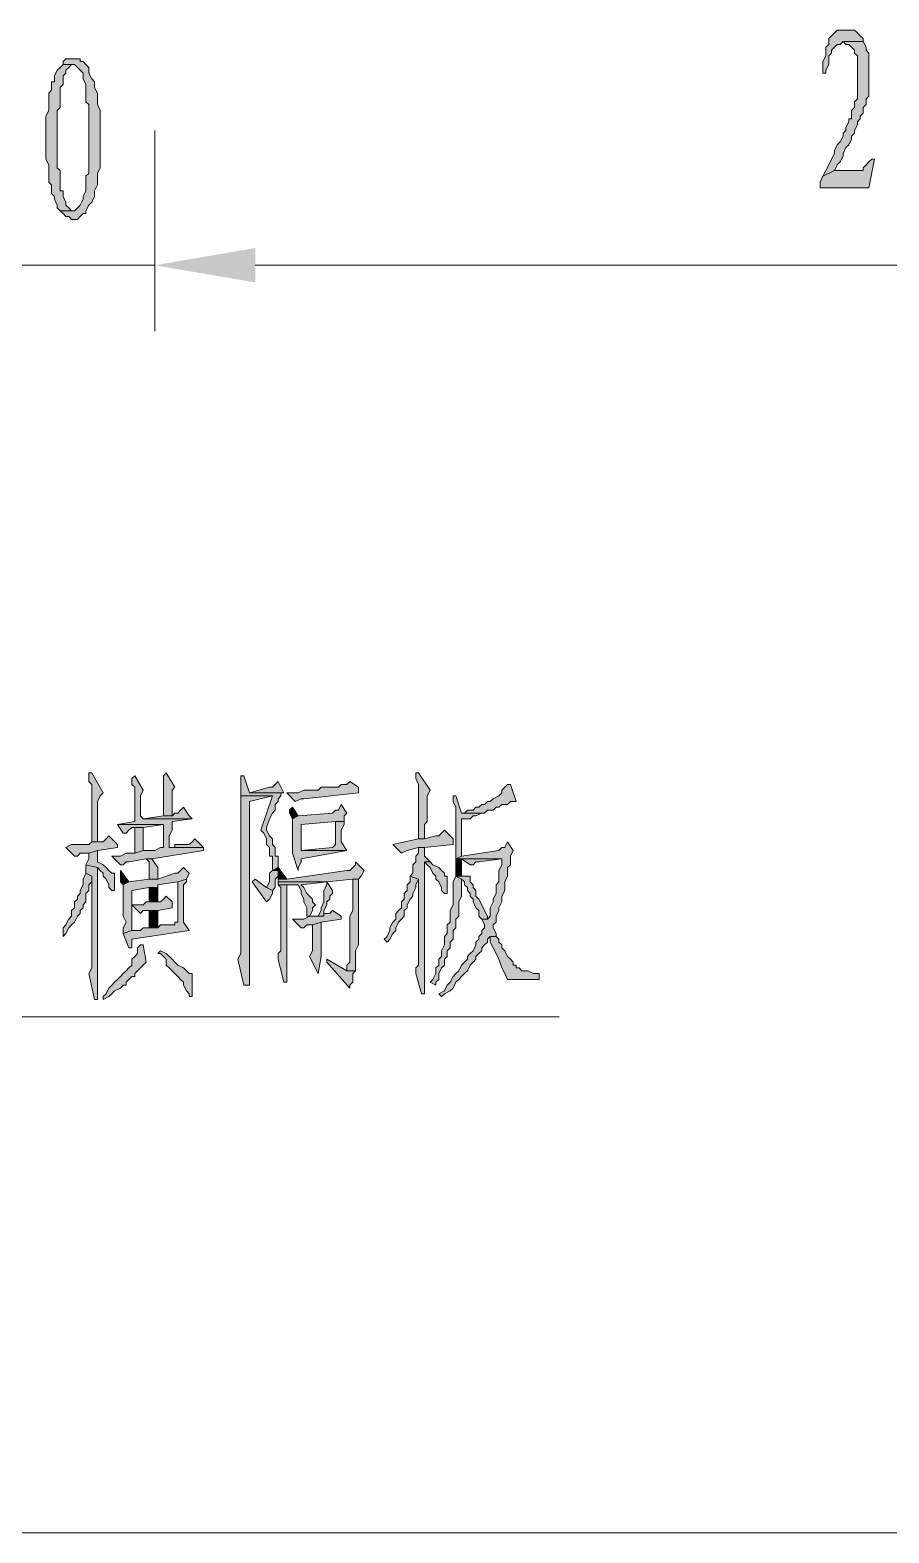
# Model space of a CAD drawing. Header units: millimetres. Extents: x 24 to 410, y 10 to 282.
# Drawn here: x 343.77 to 356.45, y 149.82 to 172 of the extents above; entities that cross this region are included whole.
import ezdxf

# ---------------------------------------------------------------- set-up
doc = ezdxf.new("R2010")
doc.units = ezdxf.units.MM

msp = doc.modelspace()

# ---------------------------------------------------------------- hatches: boundary and pattern name
h = msp.add_hatch(color=7)
h.dxf.hatch_style = 2
h.paths.add_polyline_path([(355.854, 172.000333), (355.684667, 172.000333), (355.642333, 171.958), (355.6, 171.915667), (355.557667, 171.873333), (355.557667, 171.788667), (355.515333, 171.746333), (355.515333, 171.619333), (355.473, 171.534667), (355.473, 171.365333), (355.515333, 171.365333), (355.515333, 171.407667), (355.557667, 171.492333), (355.557667, 171.619333), (355.6, 171.661667), (355.6, 171.704), (355.642333, 171.746333), (355.684667, 171.788667), (355.727, 171.788667), (355.769333, 171.831), (356.065667, 171.831), (356.065667, 171.873333), (356.023333, 171.915667), (355.981, 171.958), (355.938667, 172.000333)])
h = msp.add_hatch(color=7)
h.dxf.hatch_style = 2
h.paths.add_polyline_path([(356.065667, 171.831), (355.769333, 171.831), (355.811667, 171.788667), (355.854, 171.788667), (355.896333, 171.746333), (355.938667, 171.704), (355.938667, 171.661667), (355.981, 171.619333), (355.981, 170.984333), (355.938667, 170.942), (355.938667, 170.857333), (355.896333, 170.815), (355.896333, 170.688), (355.854, 170.688), (355.854, 170.645667), (355.811667, 170.561), (355.811667, 170.518667), (355.769333, 170.476333), (355.769333, 170.434), (355.727, 170.349333), (355.684667, 170.307), (355.642333, 170.222333), (355.642333, 170.18), (355.6, 170.095333), (355.557667, 170.010667), (355.515333, 169.926), (355.473, 169.841333), (355.642333, 169.926), (355.684667, 170.010667), (355.727, 170.053), (355.769333, 170.137667), (355.769333, 170.18), (355.811667, 170.264667), (355.854, 170.307), (355.896333, 170.391667), (355.896333, 170.434), (355.938667, 170.476333), (355.938667, 170.518667), (355.981, 170.603333), (355.981, 170.645667), (356.023333, 170.688), (356.023333, 170.730333), (356.065667, 170.772667), (356.065667, 170.857333), (356.108, 170.899667), (356.108, 170.984333), (356.150333, 171.026667), (356.150333, 171.661667), (356.108, 171.704), (356.108, 171.746333)])
h = msp.add_hatch(color=7)
h.dxf.hatch_style = 2
h.paths.add_polyline_path([(344.254667, 171.492333), (344.212333, 171.45), (344.17, 171.407667), (344.127667, 171.323), (344.127667, 171.238333), (344.085333, 171.238333), (344.085333, 171.111333), (344.043, 171.069), (344.043, 170.815), (344.000667, 170.730333), (344.000667, 170.095333), (344.043, 170.010667), (344.043, 169.841333), (344.043, 169.756667), (344.085333, 169.714333), (344.085333, 169.587333), (344.127667, 169.545), (344.127667, 169.502667), (344.17, 169.418), (344.17, 169.375667), (344.212333, 169.333333), (344.381667, 169.333333), (344.339333, 169.375667), (344.297, 169.418), (344.297, 169.460333), (344.254667, 169.545), (344.254667, 169.629667), (344.212333, 169.629667), (344.212333, 169.926), (344.17, 169.968333), (344.17, 170.815), (344.212333, 170.857333), (344.212333, 171.153667), (344.254667, 171.196), (344.254667, 171.323), (344.297, 171.365333), (344.297, 171.407667), (344.339333, 171.45), (344.381667, 171.492333), (344.424, 171.492333)])
h = msp.add_hatch(color=7)
h.dxf.hatch_style = 2
h.paths.add_polyline_path([(344.424, 171.577), (344.297, 171.577), (344.254667, 171.534667), (344.254667, 171.492333), (344.424, 171.492333), (344.466333, 171.45), (344.508667, 171.407667), (344.551, 171.365333), (344.551, 171.280667), (344.593333, 171.196), (344.593333, 170.942), (344.635667, 170.899667), (344.635667, 170.391667), (344.635667, 169.883667), (344.593333, 169.841333), (344.593333, 169.629667), (344.551, 169.545), (344.551, 169.502667), (344.508667, 169.418), (344.466333, 169.375667), (344.424, 169.333333), (344.212333, 169.333333), (344.254667, 169.291), (344.297, 169.248667), (344.339333, 169.248667), (344.381667, 169.206333), (344.466333, 169.206333), (344.508667, 169.248667), (344.551, 169.291), (344.593333, 169.291), (344.593333, 169.333333), (344.635667, 169.418), (344.678, 169.460333), (344.720333, 169.545), (344.720333, 169.629667), (344.762667, 169.714333), (344.762667, 169.883667), (344.805, 169.968333), (344.805, 170.815), (344.762667, 170.899667), (344.762667, 171.069), (344.720333, 171.153667), (344.720333, 171.238333), (344.678, 171.280667), (344.635667, 171.365333), (344.635667, 171.45), (344.593333, 171.492333), (344.551, 171.534667), (344.508667, 171.534667), (344.508667, 171.577)])
h = msp.add_hatch(color=7)
h.dxf.hatch_style = 2
h.paths.add_polyline_path([(356.235, 170.095333), (356.192667, 170.095333), (356.150333, 170.053), (356.108, 170.010667), (356.065667, 169.968333), (356.065667, 169.926), (356.023333, 169.926), (355.642333, 169.926), (355.473, 169.841333), (355.430667, 169.756667), (355.430667, 169.672), (356.150333, 169.672)])
h = msp.add_hatch(color=7)
h.dxf.hatch_style = 2
h.paths.add_polyline_path([(347.091, 168.783), (347.091, 168.275), (345.609333, 168.529)])
h = msp.add_hatch(color=7)
h.dxf.hatch_style = 2
h.paths.add_polyline_path([(344.678, 161.036), (344.635667, 161.036), (344.635667, 160.993667), (344.635667, 160.909), (344.678, 160.866667), (344.678, 160.02), (344.762667, 160.02), (344.762667, 160.147), (344.762667, 160.189333), (344.762667, 160.612667), (344.805, 160.697333), (344.847333, 160.739667)])
h = msp.add_hatch(color=7)
h.dxf.hatch_style = 2
h.paths.add_polyline_path([(345.313, 160.993667), (345.270667, 160.951333), (345.270667, 160.866667), (345.313, 160.824333), (345.313, 160.316333), (345.059, 160.274), (345.736333, 160.274), (345.736333, 159.935333), (345.694, 159.935333), (345.609333, 159.893), (345.44, 159.893), (345.313, 159.850667), (345.186, 159.850667), (345.101333, 159.808333), (344.974333, 159.808333), (345.101333, 159.681333), (345.143667, 159.681333), (345.186, 159.723667), (345.228333, 159.723667), (345.482333, 159.766), (345.567, 159.766), (346.329, 159.893), (346.329, 159.935333), (345.821, 159.935333), (345.821, 160.104667), (345.863333, 160.189333), (345.863333, 160.316333), (346.159667, 160.358667), (345.44, 160.358667), (345.397667, 160.401), (345.397667, 160.697333), (345.44, 160.782)])
h = msp.add_hatch(color=7)
h.dxf.hatch_style = 2
h.paths.add_polyline_path([(345.778667, 161.036), (345.736333, 160.993667), (345.736333, 160.401), (345.863333, 160.401), (345.863333, 160.782), (345.905667, 160.824333)])
h = msp.add_hatch(color=7)
h.dxf.hatch_style = 2
h.paths.add_polyline_path([(346.921667, 160.993667), (346.879333, 160.993667), (346.879333, 160.951333), (346.879333, 160.697333), (347.345, 160.697333), (347.175667, 160.189333), (347.218, 160.147), (347.260333, 160.062333), (347.260333, 159.977667), (347.302667, 159.935333), (347.302667, 159.808333), (347.345, 159.808333), (347.345, 159.596667), (347.429667, 159.639), (347.429667, 159.808333), (347.387333, 159.808333), (347.387333, 159.935333), (347.345, 159.977667), (347.345, 160.062333), (347.302667, 160.104667), (347.260333, 160.189333), (347.260333, 160.231667), (347.302667, 160.358667), (347.345, 160.443333), (347.387333, 160.485667), (347.387333, 160.570333), (347.429667, 160.612667), (347.429667, 160.655), (347.472, 160.697333), (347.472, 160.739667), (347.514333, 160.739667), (347.006333, 160.739667)])
h = msp.add_hatch(color=7)
h.dxf.hatch_style = 2
h.paths.add_polyline_path([(347.429667, 160.909), (347.387333, 160.866667), (347.345, 160.824333), (347.302667, 160.824333), (347.006333, 160.739667), (347.514333, 160.739667)])
h = msp.add_hatch(color=7)
h.dxf.hatch_style = 2
h.paths.add_polyline_path([(348.488, 160.909), (348.445667, 160.866667), (348.361, 160.866667), (348.318667, 160.824333), (348.064667, 160.824333), (348.022333, 160.782), (347.810667, 160.782), (347.726, 160.739667), (347.556667, 160.739667), (347.683667, 160.612667), (347.768333, 160.655), (347.810667, 160.655), (348.615, 160.739667), (348.615, 160.824333)])
h = msp.add_hatch(color=7)
h.dxf.hatch_style = 2
h.paths.add_polyline_path([(349.504, 161.036), (349.461667, 161.036), (349.461667, 160.951333), (349.504, 160.866667), (349.504, 160.062333), (349.588667, 160.062333), (349.588667, 160.104667), (349.588667, 160.274), (349.631, 160.316333), (349.631, 160.697333), (349.673333, 160.782)])
h = msp.add_hatch(color=7)
h.dxf.hatch_style = 2
h.paths.add_polyline_path([(350.858667, 160.866667), (350.816333, 160.866667), (350.774, 160.824333), (350.731667, 160.782), (350.731667, 160.739667), (350.689333, 160.697333), (350.604667, 160.655), (350.562333, 160.612667), (350.52, 160.612667), (350.477667, 160.570333), (350.435333, 160.570333), (350.393, 160.528), (350.350667, 160.528), (350.308333, 160.485667), (350.223667, 160.485667), (350.181333, 160.443333), (350.139, 160.443333), (350.435333, 160.443333), (350.477667, 160.443333), (350.52, 160.485667), (350.604667, 160.485667), (350.647, 160.528), (350.689333, 160.528), (350.731667, 160.570333), (350.816333, 160.570333), (350.858667, 160.612667), (350.943333, 160.612667)])
h = msp.add_hatch(color=7)
h.dxf.hatch_style = 2
h.paths.add_polyline_path([(346.879333, 160.697333), (346.879333, 158.792333), (346.879333, 158.707667), (346.879333, 158.369), (346.837, 158.284333), (346.921667, 157.903333), (347.006333, 157.903333), (347.006333, 157.945667), (347.006333, 160.612667), (347.345, 160.697333)])
h = msp.add_hatch(color=7)
h.dxf.hatch_style = 2
h.paths.add_polyline_path([(350.054333, 160.697333), (350.012, 160.697333), (350.012, 160.612667), (350.054333, 160.528), (350.054333, 159.766), (350.139, 159.808333), (350.139, 160.358667), (350.181333, 160.358667), (350.266, 160.358667), (350.308333, 160.401), (350.350667, 160.401), (350.435333, 160.443333), (350.139, 160.443333)])
h = msp.add_hatch(color=7)
h.dxf.hatch_style = 2
h.paths.add_polyline_path([(346.032667, 160.528), (345.990333, 160.485667), (345.948, 160.443333), (345.905667, 160.443333), (345.863333, 160.401), (345.736333, 160.401), (345.44, 160.358667), (346.159667, 160.358667), (346.117333, 160.401)])
h = msp.add_hatch(color=7)
h.dxf.hatch_style = 2
h.paths.add_polyline_path([(347.641333, 160.528), (347.599, 160.485667), (347.599, 160.443333), (347.641333, 160.358667), (347.726, 160.401)])
h = msp.add_hatch(color=7)
h.dxf.hatch_style = 2
h.paths.add_polyline_path([(348.361, 160.570333), (348.318667, 160.485667), (348.276333, 160.485667), (348.234, 160.443333), (347.726, 160.401), (347.641333, 160.358667), (347.641333, 159.850667), (347.726, 159.596667), (347.726, 159.639), (347.768333, 159.723667), (347.768333, 159.766), (348.445667, 159.893), (347.768333, 159.893), (347.768333, 159.935333), (347.768333, 160.104667), (347.768333, 160.189333), (347.768333, 160.274), (348.276333, 160.316333), (348.403333, 160.316333), (348.403333, 160.401), (348.445667, 160.443333)])
h = msp.add_hatch(color=7)
h.dxf.hatch_style = 2
h.paths.add_polyline_path([(345.059, 160.274), (345.143667, 160.147), (345.186, 160.147), (345.228333, 160.189333), (345.270667, 160.231667), (345.44, 160.231667), (345.736333, 160.274)])
h = msp.add_hatch(color=7)
h.dxf.hatch_style = 2
h.paths.add_polyline_path([(345.44, 160.231667), (345.313, 160.231667), (345.313, 159.850667), (345.44, 159.893)])
h = msp.add_hatch(color=7)
h.dxf.hatch_style = 2
h.paths.add_polyline_path([(348.403333, 160.316333), (348.276333, 160.316333), (348.276333, 159.977667), (348.234, 159.935333), (347.768333, 159.893), (348.445667, 159.893), (348.361, 160.02), (348.361, 160.189333), (348.403333, 160.274)])
h = msp.add_hatch(color=7)
h.dxf.hatch_style = 2
h.paths.add_polyline_path([(349.885, 160.189333), (349.842667, 160.147), (349.800333, 160.104667), (349.758, 160.104667), (349.588667, 160.062333), (349.504, 160.062333), (349.123, 159.977667), (349.25, 159.850667), (349.334667, 159.893), (349.504, 159.935333), (349.588667, 159.935333), (350.012, 159.977667), (350.012, 160.062333)])
h = msp.add_hatch(color=7)
h.dxf.hatch_style = 2
h.paths.add_polyline_path([(344.932, 160.104667), (344.889667, 160.062333), (344.847333, 160.02), (344.678, 160.02), (344.635667, 159.977667), (344.381667, 159.977667), (344.297, 159.935333), (344.424, 159.808333), (344.466333, 159.808333), (344.508667, 159.850667), (344.635667, 159.850667), (344.762667, 159.893), (345.059, 159.935333), (345.059, 159.977667)])
h = msp.add_hatch(color=7)
h.dxf.hatch_style = 2
h.paths.add_polyline_path([(346.202, 160.062333), (346.159667, 160.02), (346.117333, 159.977667), (345.905667, 159.977667), (345.905667, 159.935333), (345.821, 159.935333), (346.329, 159.935333)])
h = msp.add_hatch(color=7)
h.dxf.hatch_style = 2
h.paths.add_polyline_path([(350.816333, 160.02), (350.774, 159.935333), (350.731667, 159.935333), (350.689333, 159.893), (350.139, 159.808333), (350.054333, 159.766), (350.731667, 159.766), (350.731667, 159.681333), (350.689333, 159.596667), (350.689333, 159.427333), (350.647, 159.385), (350.647, 159.258), (350.604667, 159.173333), (350.604667, 159.131), (350.562333, 159.046333), (350.562333, 158.919333), (350.52, 158.877), (350.435333, 158.877), (350.477667, 158.792333), (350.477667, 158.75), (350.435333, 158.707667), (350.435333, 158.665333), (350.393, 158.623), (350.393, 158.580667), (350.350667, 158.538333), (350.350667, 158.496), (350.308333, 158.411333), (350.266, 158.369), (350.223667, 158.326667), (350.223667, 158.284333), (350.181333, 158.242), (350.139, 158.199667), (350.096667, 158.115), (350.054333, 158.072667), (350.012, 158.030333), (349.969667, 157.945667), (349.927333, 157.903333), (349.885, 157.818667), (349.800333, 157.776333), (349.842667, 157.734), (349.885, 157.776333), (349.969667, 157.818667), (350.012, 157.861), (350.054333, 157.945667), (350.096667, 157.988), (350.139, 158.030333), (350.181333, 158.072667), (350.223667, 158.115), (350.266, 158.199667), (350.308333, 158.242), (350.350667, 158.284333), (350.350667, 158.326667), (350.393, 158.369), (350.435333, 158.411333), (350.435333, 158.453667), (350.477667, 158.496), (350.52, 158.538333), (350.52, 158.580667), (350.562333, 158.623), (350.647, 158.623), (350.647, 158.665333), (350.604667, 158.75), (350.604667, 158.792333), (350.647, 158.834667), (350.647, 158.919333), (350.689333, 159.004), (350.689333, 159.046333), (350.731667, 159.131), (350.731667, 159.215667), (350.774, 159.300333), (350.774, 159.427333), (350.816333, 159.512), (350.816333, 159.639), (350.858667, 159.681333), (350.858667, 159.808333), (350.901, 159.893)])
h = msp.add_hatch(color=7)
h.dxf.hatch_style = 2
h.paths.add_polyline_path([(344.762667, 159.893), (344.635667, 159.850667), (344.635667, 159.766), (344.593333, 159.681333), (344.762667, 159.639), (344.805, 159.596667), (344.847333, 159.554333), (344.847333, 159.512), (344.889667, 159.469667), (344.932, 159.385), (344.932, 159.342667), (344.974333, 159.300333), (345.016667, 159.300333), (345.016667, 159.342667), (345.016667, 159.554333), (344.974333, 159.554333), (344.932, 159.596667), (344.889667, 159.639), (344.847333, 159.681333), (344.762667, 159.723667), (344.762667, 159.808333)])
h = msp.add_hatch(color=7)
h.dxf.hatch_style = 2
h.paths.add_polyline_path([(345.567, 159.766), (345.482333, 159.766), (345.524667, 159.723667), (345.524667, 159.469667), (345.651667, 159.469667), (345.651667, 159.639)])
h = msp.add_hatch(color=7)
h.dxf.hatch_style = 2
h.paths.add_polyline_path([(348.572667, 159.723667), (348.572667, 159.681333), (348.530333, 159.639), (348.488, 159.596667), (348.445667, 159.596667), (347.556667, 159.469667), (347.429667, 159.469667), (347.429667, 159.427333), (348.149333, 159.427333), (348.149333, 159.385), (348.107, 159.300333), (348.107, 159.131), (348.064667, 159.046333), (348.064667, 159.004), (348.022333, 158.919333), (348.107, 158.919333), (348.107, 158.961667), (348.107, 159.004), (348.149333, 159.088667), (348.149333, 159.131), (348.191667, 159.173333), (348.191667, 159.215667), (348.234, 159.258), (348.234, 159.300333), (348.149333, 159.427333), (348.530333, 159.469667), (348.615, 159.469667), (348.657333, 159.512), (348.699667, 159.596667)])
h = msp.add_hatch(color=7)
h.dxf.hatch_style = 2
h.paths.add_polyline_path([(349.588667, 159.935333), (349.504, 159.935333), (349.504, 159.850667), (349.461667, 159.808333), (349.461667, 159.723667), (349.419333, 159.681333), (349.419333, 159.554333), (349.377, 159.512), (349.504, 159.469667), (349.504, 158.199667), (349.461667, 158.157333), (349.461667, 158.072667), (349.546333, 157.776333), (349.588667, 157.776333), (349.588667, 159.723667), (349.673333, 159.723667), (349.588667, 159.808333)])
h = msp.add_hatch(color=7)
h.dxf.hatch_style = 2
h.paths.add_polyline_path([(349.673333, 159.723667), (349.588667, 159.723667), (349.631, 159.681333), (349.673333, 159.639), (349.715667, 159.554333), (349.758, 159.512), (349.758, 159.469667), (349.800333, 159.427333), (349.842667, 159.342667), (349.842667, 159.300333), (349.885, 159.258), (349.927333, 159.258), (349.927333, 159.300333), (349.927333, 159.512), (349.885, 159.512), (349.885, 159.554333), (349.842667, 159.596667), (349.800333, 159.639), (349.715667, 159.681333)])
h = msp.add_hatch(color=7)
h.dxf.hatch_style = 2
h.paths.add_polyline_path([(350.139, 159.512), (350.139, 159.766), (350.054333, 159.766), (350.054333, 159.512)])
h = msp.add_hatch(color=7)
h.dxf.hatch_style = 2
h.paths.add_polyline_path([(350.139, 159.766), (350.266, 159.681333), (350.308333, 159.681333), (350.350667, 159.723667), (350.393, 159.723667), (350.731667, 159.766)])
h = msp.add_hatch(color=7)
h.dxf.hatch_style = 2
h.paths.add_polyline_path([(344.593333, 159.554333), (344.551, 159.469667), (344.551, 159.385), (344.508667, 159.300333), (344.508667, 159.258), (344.466333, 159.215667), (344.466333, 159.173333), (344.424, 159.131), (344.424, 159.046333), (344.381667, 159.004), (344.381667, 158.919333), (344.339333, 158.877), (344.297, 158.792333), (344.254667, 158.75), (344.254667, 158.623), (344.297, 158.665333), (344.339333, 158.75), (344.381667, 158.792333), (344.424, 158.834667), (344.466333, 158.919333), (344.508667, 158.961667), (344.508667, 159.004), (344.551, 159.046333), (344.551, 159.088667), (344.593333, 159.131), (344.593333, 159.258), (344.635667, 159.300333), (344.635667, 159.385), (344.678, 159.427333), (344.678, 159.512)])
h = msp.add_hatch(color=7)
h.dxf.hatch_style = 2
h.paths.add_polyline_path([(344.593333, 159.681333), (344.593333, 159.554333), (344.678, 159.512), (344.678, 158.157333), (344.635667, 158.072667), (344.720333, 157.691667), (344.762667, 157.691667), (344.762667, 158.157333), (344.762667, 159.639)])
h = msp.add_hatch(color=7)
h.dxf.hatch_style = 2
h.paths.add_polyline_path([(345.101333, 159.596667), (345.101333, 159.427333), (345.143667, 159.385), (345.228333, 159.427333)])
h = msp.add_hatch(color=7)
h.dxf.hatch_style = 2
h.paths.add_polyline_path([(346.032667, 159.639), (345.990333, 159.596667), (345.948, 159.554333), (345.905667, 159.554333), (345.651667, 159.469667), (345.524667, 159.469667), (345.228333, 159.427333), (345.143667, 159.385), (345.143667, 158.919333), (345.186, 158.834667), (345.143667, 158.75), (345.143667, 158.665333), (345.270667, 158.707667), (345.270667, 159.004), (345.270667, 159.131), (345.270667, 159.300333), (345.524667, 159.342667), (345.651667, 159.342667), (345.651667, 159.385), (345.948, 159.427333), (346.075, 159.469667), (346.117333, 159.554333)])
h = msp.add_hatch(color=7)
h.dxf.hatch_style = 2
h.paths.add_polyline_path([(347.345, 159.596667), (347.302667, 159.554333), (347.302667, 159.427333), (347.260333, 159.342667), (347.345, 159.300333), (347.387333, 159.342667), (347.387333, 159.469667), (347.429667, 159.512), (347.429667, 159.596667)])
h = msp.add_hatch(color=7)
h.dxf.hatch_style = 2
h.paths.add_polyline_path([(347.429667, 159.639), (347.345, 159.596667), (347.429667, 159.596667), (347.429667, 159.554333), (347.429667, 159.469667), (347.556667, 159.469667)])
h = msp.add_hatch(color=7)
h.dxf.hatch_style = 2
h.paths.add_polyline_path([(349.377, 159.512), (349.377, 159.427333), (349.334667, 159.385), (349.334667, 159.300333), (349.292333, 159.258), (349.292333, 159.173333), (349.25, 159.131), (349.25, 159.046333), (349.207667, 159.004), (349.165333, 158.961667), (349.165333, 158.877), (349.123, 158.834667), (349.080667, 158.75), (349.080667, 158.707667), (349.038333, 158.623), (348.996, 158.580667), (349.038333, 158.538333), (349.080667, 158.580667), (349.123, 158.665333), (349.165333, 158.707667), (349.165333, 158.75), (349.207667, 158.834667), (349.25, 158.877), (349.292333, 158.919333), (349.292333, 159.004), (349.334667, 159.046333), (349.334667, 159.088667), (349.377, 159.173333), (349.419333, 159.215667), (349.419333, 159.258), (349.461667, 159.342667), (349.461667, 159.385), (349.504, 159.469667)])
h = msp.add_hatch(color=7)
h.dxf.hatch_style = 2
h.paths.add_polyline_path([(350.054333, 159.512), (350.012, 159.427333), (350.012, 159.088667), (349.969667, 159.004), (349.969667, 158.834667), (349.927333, 158.792333), (349.927333, 158.665333), (349.885, 158.623), (349.885, 158.496), (349.842667, 158.411333), (349.842667, 158.326667), (349.800333, 158.284333), (349.800333, 158.199667), (349.758, 158.157333), (349.758, 158.072667), (349.715667, 157.988), (349.673333, 157.945667), (349.758, 157.903333), (349.758, 157.945667), (349.800333, 157.988), (349.800333, 158.072667), (349.842667, 158.157333), (349.885, 158.199667), (349.885, 158.284333), (349.927333, 158.326667), (349.927333, 158.411333), (349.969667, 158.453667), (349.969667, 158.538333), (350.012, 158.580667), (350.012, 158.707667), (350.054333, 158.75), (350.054333, 158.877), (350.096667, 158.919333), (350.096667, 159.131), (350.139, 159.215667), (350.139, 159.469667)])
h = msp.add_hatch(color=7)
h.dxf.hatch_style = 2
h.paths.add_polyline_path([(350.266, 159.512), (350.054333, 159.512), (350.139, 159.469667), (350.181333, 159.427333), (350.181333, 159.385), (350.223667, 159.342667), (350.223667, 159.300333), (350.266, 159.258), (350.266, 159.215667), (350.308333, 159.173333), (350.308333, 159.131), (350.350667, 159.046333), (350.393, 159.004), (350.393, 158.919333), (350.435333, 158.877), (350.52, 158.877), (350.52, 158.919333), (350.477667, 159.004), (350.435333, 159.088667), (350.393, 159.173333), (350.350667, 159.215667), (350.350667, 159.300333), (350.308333, 159.342667), (350.308333, 159.385), (350.266, 159.427333)])
h = msp.add_hatch(color=7)
h.dxf.hatch_style = 2
h.paths.add_polyline_path([(346.075, 159.469667), (345.948, 159.427333), (345.948, 158.834667), (345.905667, 158.834667), (345.905667, 158.792333), (345.863333, 158.792333), (345.694, 158.792333), (345.651667, 158.75), (345.44, 158.75), (345.397667, 158.707667), (345.270667, 158.707667), (345.143667, 158.665333), (345.228333, 158.453667), (345.270667, 158.453667), (345.270667, 158.496), (345.270667, 158.580667), (346.117333, 158.707667), (346.032667, 158.834667), (346.032667, 158.877), (346.032667, 159.385), (346.075, 159.427333)])
h = msp.add_hatch(color=7)
h.dxf.hatch_style = 2
h.paths.add_polyline_path([(345.651667, 159.342667), (345.524667, 159.342667), (345.524667, 159.131), (345.651667, 159.131), (345.651667, 159.173333)])
h = msp.add_hatch(color=7)
h.dxf.hatch_style = 2
h.paths.add_polyline_path([(347.091, 159.469667), (347.048667, 159.427333), (347.260333, 159.131), (347.302667, 159.173333), (347.345, 159.258), (347.345, 159.300333), (347.260333, 159.342667)])
h = msp.add_hatch(color=7)
h.dxf.hatch_style = 2
h.paths.add_polyline_path([(347.429667, 159.427333), (347.429667, 159.385), (347.726, 159.385), (347.768333, 159.300333), (347.768333, 159.258), (347.810667, 159.173333), (347.810667, 159.131), (347.853, 159.046333), (347.853, 158.919333), (347.895333, 158.919333), (347.937667, 159.004), (347.937667, 159.046333), (347.98, 159.088667), (347.937667, 159.131), (347.937667, 159.173333), (347.895333, 159.215667), (347.853, 159.258), (347.810667, 159.342667), (347.768333, 159.385), (348.149333, 159.427333)])
h = msp.add_hatch(color=7)
h.dxf.hatch_style = 2
h.paths.add_polyline_path([(347.429667, 159.385), (347.472, 159.342667), (347.472, 158.411333), (347.429667, 158.369), (347.429667, 158.284333), (347.514333, 157.945667), (347.556667, 157.945667), (347.556667, 157.988), (347.556667, 158.199667), (347.556667, 158.242), (347.556667, 159.385), (347.726, 159.385)])
h = msp.add_hatch(color=7)
h.dxf.hatch_style = 2
h.paths.add_polyline_path([(348.615, 159.469667), (348.530333, 159.469667), (348.530333, 159.385), (348.530333, 159.004), (348.488, 158.919333), (348.488, 158.242), (348.445667, 158.199667), (348.445667, 158.115), (348.572667, 158.115), (348.572667, 158.326667), (348.572667, 158.411333), (348.615, 158.496)])
h = msp.add_hatch(color=7)
h.dxf.hatch_style = 2
h.paths.add_polyline_path([(345.778667, 159.215667), (345.736333, 159.173333), (345.694, 159.131), (345.482333, 159.131), (345.44, 159.088667), (345.270667, 159.088667), (345.397667, 158.961667), (345.44, 159.004), (345.651667, 159.004), (345.863333, 159.046333), (345.863333, 159.131)])
h = msp.add_hatch(color=7)
h.dxf.hatch_style = 2
h.paths.add_polyline_path([(345.651667, 159.004), (345.524667, 159.004), (345.524667, 158.75), (345.651667, 158.75), (345.651667, 158.877)])
h = msp.add_hatch(color=7)
h.dxf.hatch_style = 2
h.paths.add_polyline_path([(348.234, 159.004), (348.191667, 158.961667), (348.107, 158.961667), (348.107, 158.919333), (347.895333, 158.919333), (347.810667, 158.877), (347.641333, 158.877), (347.768333, 158.75), (347.810667, 158.75), (347.853, 158.792333), (347.937667, 158.792333), (348.064667, 158.834667), (348.361, 158.877), (348.361, 158.919333)])
h = msp.add_hatch(color=7)
h.dxf.hatch_style = 2
h.paths.add_polyline_path([(348.064667, 158.834667), (347.937667, 158.792333), (347.937667, 158.411333), (347.895333, 158.326667), (348.022333, 158.072667), (348.064667, 158.326667)])
h = msp.add_hatch(color=7)
h.dxf.hatch_style = 2
h.paths.add_polyline_path([(350.647, 158.623), (350.562333, 158.623), (350.562333, 158.538333), (350.604667, 158.453667), (350.647, 158.369), (350.689333, 158.284333), (350.731667, 158.157333), (350.774, 158.072667), (350.816333, 157.988), (351.282, 157.988), (351.282, 158.072667), (351.197333, 158.072667), (351.112667, 158.115), (351.028, 158.115), (350.985667, 158.157333), (350.943333, 158.157333), (350.943333, 158.199667), (350.901, 158.199667), (350.901, 158.242), (350.858667, 158.284333), (350.816333, 158.326667), (350.774, 158.411333), (350.731667, 158.453667), (350.731667, 158.496), (350.689333, 158.538333), (350.689333, 158.580667)])
h = msp.add_hatch(color=7)
h.dxf.hatch_style = 2
h.paths.add_polyline_path([(345.397667, 158.496), (345.355333, 158.453667), (345.355333, 158.369), (345.313, 158.326667), (345.270667, 158.284333), (345.270667, 158.199667), (345.228333, 158.157333), (345.186, 158.115), (345.143667, 158.072667), (345.101333, 158.030333), (345.059, 157.988), (345.016667, 157.945667), (344.974333, 157.903333), (344.932, 157.861), (344.889667, 157.776333), (344.847333, 157.734), (344.847333, 157.691667), (344.932, 157.734), (344.974333, 157.776333), (345.016667, 157.818667), (345.101333, 157.861), (345.143667, 157.903333), (345.186, 157.903333), (345.186, 157.945667), (345.228333, 157.988), (345.270667, 158.030333), (345.313, 158.030333), (345.313, 158.072667), (345.355333, 158.115), (345.397667, 158.157333), (345.44, 158.199667), (345.482333, 158.242), (345.44, 158.496)])
h = msp.add_hatch(color=7)
h.dxf.hatch_style = 2
h.paths.add_polyline_path([(345.694, 158.411333), (345.651667, 158.369), (345.694, 158.369), (345.736333, 158.326667), (345.778667, 158.284333), (345.778667, 158.199667), (345.821, 158.157333), (345.863333, 158.115), (345.905667, 158.072667), (345.948, 158.030333), (345.990333, 157.988), (346.032667, 157.945667), (346.032667, 157.903333), (346.075, 157.818667), (346.117333, 157.776333), (346.117333, 157.734), (346.159667, 157.734), (346.159667, 158.072667), (346.117333, 158.072667), (346.075, 158.115), (346.032667, 158.157333), (345.948, 158.199667), (345.905667, 158.242), (345.863333, 158.284333), (345.778667, 158.369)])
h = msp.add_hatch(color=7)
h.dxf.hatch_style = 2
h.paths.add_polyline_path([(348.149333, 158.284333), (348.149333, 158.242), (348.488, 157.861), (348.488, 157.903333), (348.530333, 157.945667), (348.530333, 158.072667), (348.572667, 158.115), (348.445667, 158.115)])

# ---------------------------------------------------------------- linework, layer by layer
at = {"color": 7, "lineweight": 0}
for points in [[(355.854, 172.000333), (355.684667, 172.000333), (355.642333, 171.958), (355.6, 171.915667), (355.557667, 171.873333), (355.557667, 171.788667), (355.515333, 171.746333), (355.515333, 171.619333), (355.473, 171.534667), (355.473, 171.365333), (355.515333, 171.365333), (355.515333, 171.407667), (355.557667, 171.492333), (355.557667, 171.619333), (355.6, 171.661667), (355.6, 171.704), (355.642333, 171.746333), (355.684667, 171.788667), (355.727, 171.788667), (355.769333, 171.831), (356.065667, 171.831), (356.065667, 171.873333), (356.023333, 171.915667), (355.981, 171.958), (355.938667, 172.000333)], [(356.065667, 171.831), (355.769333, 171.831), (355.811667, 171.788667), (355.854, 171.788667), (355.896333, 171.746333), (355.938667, 171.704), (355.938667, 171.661667), (355.981, 171.619333), (355.981, 170.984333), (355.938667, 170.942), (355.938667, 170.857333), (355.896333, 170.815), (355.896333, 170.688), (355.854, 170.688), (355.854, 170.645667), (355.811667, 170.561), (355.811667, 170.518667), (355.769333, 170.476333), (355.769333, 170.434), (355.727, 170.349333), (355.684667, 170.307), (355.642333, 170.222333), (355.642333, 170.18), (355.6, 170.095333), (355.557667, 170.010667), (355.515333, 169.926), (355.473, 169.841333), (355.642333, 169.926), (355.684667, 170.010667), (355.727, 170.053), (355.769333, 170.137667), (355.769333, 170.18), (355.811667, 170.264667), (355.854, 170.307), (355.896333, 170.391667), (355.896333, 170.434), (355.938667, 170.476333), (355.938667, 170.518667), (355.981, 170.603333), (355.981, 170.645667), (356.023333, 170.688), (356.023333, 170.730333), (356.065667, 170.772667), (356.065667, 170.857333), (356.108, 170.899667), (356.108, 170.984333), (356.150333, 171.026667), (356.150333, 171.661667), (356.108, 171.704), (356.108, 171.746333)], [(344.254667, 171.492333), (344.212333, 171.45), (344.17, 171.407667), (344.127667, 171.323), (344.127667, 171.238333), (344.085333, 171.238333), (344.085333, 171.111333), (344.043, 171.069), (344.043, 170.815), (344.000667, 170.730333), (344.000667, 170.095333), (344.043, 170.010667), (344.043, 169.841333), (344.043, 169.756667), (344.085333, 169.714333), (344.085333, 169.587333), (344.127667, 169.545), (344.127667, 169.502667), (344.17, 169.418), (344.17, 169.375667), (344.212333, 169.333333), (344.381667, 169.333333), (344.339333, 169.375667), (344.297, 169.418), (344.297, 169.460333), (344.254667, 169.545), (344.254667, 169.629667), (344.212333, 169.629667), (344.212333, 169.926), (344.17, 169.968333), (344.17, 170.815), (344.212333, 170.857333), (344.212333, 171.153667), (344.254667, 171.196), (344.254667, 171.323), (344.297, 171.365333), (344.297, 171.407667), (344.339333, 171.45), (344.381667, 171.492333), (344.424, 171.492333)], [(344.424, 171.577), (344.297, 171.577), (344.254667, 171.534667), (344.254667, 171.492333), (344.424, 171.492333), (344.466333, 171.45), (344.508667, 171.407667), (344.551, 171.365333), (344.551, 171.280667), (344.593333, 171.196), (344.593333, 170.942), (344.635667, 170.899667), (344.635667, 170.391667), (344.635667, 169.883667), (344.593333, 169.841333), (344.593333, 169.629667), (344.551, 169.545), (344.551, 169.502667), (344.508667, 169.418), (344.466333, 169.375667), (344.424, 169.333333), (344.212333, 169.333333), (344.254667, 169.291), (344.297, 169.248667), (344.339333, 169.248667), (344.381667, 169.206333), (344.466333, 169.206333), (344.508667, 169.248667), (344.551, 169.291), (344.593333, 169.291), (344.593333, 169.333333), (344.635667, 169.418), (344.678, 169.460333), (344.720333, 169.545), (344.720333, 169.629667), (344.762667, 169.714333), (344.762667, 169.883667), (344.805, 169.968333), (344.805, 170.815), (344.762667, 170.899667), (344.762667, 171.069), (344.720333, 171.153667), (344.720333, 171.238333), (344.678, 171.280667), (344.635667, 171.365333), (344.635667, 171.45), (344.593333, 171.492333), (344.551, 171.534667), (344.508667, 171.534667), (344.508667, 171.577)], [(356.235, 170.095333), (356.192667, 170.095333), (356.150333, 170.053), (356.108, 170.010667), (356.065667, 169.968333), (356.065667, 169.926), (356.023333, 169.926), (355.642333, 169.926), (355.473, 169.841333), (355.430667, 169.756667), (355.430667, 169.672), (356.150333, 169.672)], [(344.678, 161.036), (344.635667, 161.036), (344.635667, 160.993667), (344.635667, 160.909), (344.678, 160.866667), (344.678, 160.02), (344.762667, 160.02), (344.762667, 160.147), (344.762667, 160.189333), (344.762667, 160.612667), (344.805, 160.697333), (344.847333, 160.739667)], [(345.313, 160.993667), (345.270667, 160.951333), (345.270667, 160.866667), (345.313, 160.824333), (345.313, 160.316333), (345.059, 160.274), (345.736333, 160.274), (345.736333, 159.935333), (345.694, 159.935333), (345.609333, 159.893), (345.44, 159.893), (345.313, 159.850667), (345.186, 159.850667), (345.101333, 159.808333), (344.974333, 159.808333), (345.101333, 159.681333), (345.143667, 159.681333), (345.186, 159.723667), (345.228333, 159.723667), (345.482333, 159.766), (345.567, 159.766), (346.329, 159.893), (346.329, 159.935333), (345.821, 159.935333), (345.821, 160.104667), (345.863333, 160.189333), (345.863333, 160.316333), (346.159667, 160.358667), (345.44, 160.358667), (345.397667, 160.401), (345.397667, 160.697333), (345.44, 160.782)], [(345.778667, 161.036), (345.736333, 160.993667), (345.736333, 160.401), (345.863333, 160.401), (345.863333, 160.782), (345.905667, 160.824333)], [(346.921667, 160.993667), (346.879333, 160.993667), (346.879333, 160.951333), (346.879333, 160.697333), (347.345, 160.697333), (347.175667, 160.189333), (347.218, 160.147), (347.260333, 160.062333), (347.260333, 159.977667), (347.302667, 159.935333), (347.302667, 159.808333), (347.345, 159.808333), (347.345, 159.596667), (347.429667, 159.639), (347.429667, 159.808333), (347.387333, 159.808333), (347.387333, 159.935333), (347.345, 159.977667), (347.345, 160.062333), (347.302667, 160.104667), (347.260333, 160.189333), (347.260333, 160.231667), (347.302667, 160.358667), (347.345, 160.443333), (347.387333, 160.485667), (347.387333, 160.570333), (347.429667, 160.612667), (347.429667, 160.655), (347.472, 160.697333), (347.472, 160.739667), (347.514333, 160.739667), (347.006333, 160.739667)], [(347.429667, 160.909), (347.387333, 160.866667), (347.345, 160.824333), (347.302667, 160.824333), (347.006333, 160.739667), (347.514333, 160.739667)], [(348.488, 160.909), (348.445667, 160.866667), (348.361, 160.866667), (348.318667, 160.824333), (348.064667, 160.824333), (348.022333, 160.782), (347.810667, 160.782), (347.726, 160.739667), (347.556667, 160.739667), (347.683667, 160.612667), (347.768333, 160.655), (347.810667, 160.655), (348.615, 160.739667), (348.615, 160.824333)], [(349.504, 161.036), (349.461667, 161.036), (349.461667, 160.951333), (349.504, 160.866667), (349.504, 160.062333), (349.588667, 160.062333), (349.588667, 160.104667), (349.588667, 160.274), (349.631, 160.316333), (349.631, 160.697333), (349.673333, 160.782)], [(350.858667, 160.866667), (350.816333, 160.866667), (350.774, 160.824333), (350.731667, 160.782), (350.731667, 160.739667), (350.689333, 160.697333), (350.604667, 160.655), (350.562333, 160.612667), (350.52, 160.612667), (350.477667, 160.570333), (350.435333, 160.570333), (350.393, 160.528), (350.350667, 160.528), (350.308333, 160.485667), (350.223667, 160.485667), (350.181333, 160.443333), (350.139, 160.443333), (350.435333, 160.443333), (350.477667, 160.443333), (350.52, 160.485667), (350.604667, 160.485667), (350.647, 160.528), (350.689333, 160.528), (350.731667, 160.570333), (350.816333, 160.570333), (350.858667, 160.612667), (350.943333, 160.612667)], [(346.879333, 160.697333), (346.879333, 158.792333), (346.879333, 158.707667), (346.879333, 158.369), (346.837, 158.284333), (346.921667, 157.903333), (347.006333, 157.903333), (347.006333, 157.945667), (347.006333, 160.612667), (347.345, 160.697333)], [(350.054333, 160.697333), (350.012, 160.697333), (350.012, 160.612667), (350.054333, 160.528), (350.054333, 159.766), (350.139, 159.808333), (350.139, 160.358667), (350.181333, 160.358667), (350.266, 160.358667), (350.308333, 160.401), (350.350667, 160.401), (350.435333, 160.443333), (350.139, 160.443333)], [(346.032667, 160.528), (345.990333, 160.485667), (345.948, 160.443333), (345.905667, 160.443333), (345.863333, 160.401), (345.736333, 160.401), (345.44, 160.358667), (346.159667, 160.358667), (346.117333, 160.401)], [(347.641333, 160.528), (347.599, 160.485667), (347.599, 160.443333), (347.641333, 160.358667), (347.726, 160.401)], [(348.361, 160.570333), (348.318667, 160.485667), (348.276333, 160.485667), (348.234, 160.443333), (347.726, 160.401), (347.641333, 160.358667), (347.641333, 159.850667), (347.726, 159.596667), (347.726, 159.639), (347.768333, 159.723667), (347.768333, 159.766), (348.445667, 159.893), (347.768333, 159.893), (347.768333, 159.935333), (347.768333, 160.104667), (347.768333, 160.189333), (347.768333, 160.274), (348.276333, 160.316333), (348.403333, 160.316333), (348.403333, 160.401), (348.445667, 160.443333)], [(345.059, 160.274), (345.143667, 160.147), (345.186, 160.147), (345.228333, 160.189333), (345.270667, 160.231667), (345.44, 160.231667), (345.736333, 160.274)], [(345.44, 160.231667), (345.313, 160.231667), (345.313, 159.850667), (345.44, 159.893)], [(348.403333, 160.316333), (348.276333, 160.316333), (348.276333, 159.977667), (348.234, 159.935333), (347.768333, 159.893), (348.445667, 159.893), (348.361, 160.02), (348.361, 160.189333), (348.403333, 160.274)], [(349.885, 160.189333), (349.842667, 160.147), (349.800333, 160.104667), (349.758, 160.104667), (349.588667, 160.062333), (349.504, 160.062333), (349.123, 159.977667), (349.25, 159.850667), (349.334667, 159.893), (349.504, 159.935333), (349.588667, 159.935333), (350.012, 159.977667), (350.012, 160.062333)], [(344.932, 160.104667), (344.889667, 160.062333), (344.847333, 160.02), (344.678, 160.02), (344.635667, 159.977667), (344.381667, 159.977667), (344.297, 159.935333), (344.424, 159.808333), (344.466333, 159.808333), (344.508667, 159.850667), (344.635667, 159.850667), (344.762667, 159.893), (345.059, 159.935333), (345.059, 159.977667)], [(346.202, 160.062333), (346.159667, 160.02), (346.117333, 159.977667), (345.905667, 159.977667), (345.905667, 159.935333), (345.821, 159.935333), (346.329, 159.935333)], [(350.816333, 160.02), (350.774, 159.935333), (350.731667, 159.935333), (350.689333, 159.893), (350.139, 159.808333), (350.054333, 159.766), (350.731667, 159.766), (350.731667, 159.681333), (350.689333, 159.596667), (350.689333, 159.427333), (350.647, 159.385), (350.647, 159.258), (350.604667, 159.173333), (350.604667, 159.131), (350.562333, 159.046333), (350.562333, 158.919333), (350.52, 158.877), (350.435333, 158.877), (350.477667, 158.792333), (350.477667, 158.75), (350.435333, 158.707667), (350.435333, 158.665333), (350.393, 158.623), (350.393, 158.580667), (350.350667, 158.538333), (350.350667, 158.496), (350.308333, 158.411333), (350.266, 158.369), (350.223667, 158.326667), (350.223667, 158.284333), (350.181333, 158.242), (350.139, 158.199667), (350.096667, 158.115), (350.054333, 158.072667), (350.012, 158.030333), (349.969667, 157.945667), (349.927333, 157.903333), (349.885, 157.818667), (349.800333, 157.776333), (349.842667, 157.734), (349.885, 157.776333), (349.969667, 157.818667), (350.012, 157.861), (350.054333, 157.945667), (350.096667, 157.988), (350.139, 158.030333), (350.181333, 158.072667), (350.223667, 158.115), (350.266, 158.199667), (350.308333, 158.242), (350.350667, 158.284333), (350.350667, 158.326667), (350.393, 158.369), (350.435333, 158.411333), (350.435333, 158.453667), (350.477667, 158.496), (350.52, 158.538333), (350.52, 158.580667), (350.562333, 158.623), (350.647, 158.623), (350.647, 158.665333), (350.604667, 158.75), (350.604667, 158.792333), (350.647, 158.834667), (350.647, 158.919333), (350.689333, 159.004), (350.689333, 159.046333), (350.731667, 159.131), (350.731667, 159.215667), (350.774, 159.300333), (350.774, 159.427333), (350.816333, 159.512), (350.816333, 159.639), (350.858667, 159.681333), (350.858667, 159.808333), (350.901, 159.893)], [(344.762667, 159.893), (344.635667, 159.850667), (344.635667, 159.766), (344.593333, 159.681333), (344.762667, 159.639), (344.805, 159.596667), (344.847333, 159.554333), (344.847333, 159.512), (344.889667, 159.469667), (344.932, 159.385), (344.932, 159.342667), (344.974333, 159.300333), (345.016667, 159.300333), (345.016667, 159.342667), (345.016667, 159.554333), (344.974333, 159.554333), (344.932, 159.596667), (344.889667, 159.639), (344.847333, 159.681333), (344.762667, 159.723667), (344.762667, 159.808333)], [(345.567, 159.766), (345.482333, 159.766), (345.524667, 159.723667), (345.524667, 159.469667), (345.651667, 159.469667), (345.651667, 159.639)], [(348.572667, 159.723667), (348.572667, 159.681333), (348.530333, 159.639), (348.488, 159.596667), (348.445667, 159.596667), (347.556667, 159.469667), (347.429667, 159.469667), (347.429667, 159.427333), (348.149333, 159.427333), (348.149333, 159.385), (348.107, 159.300333), (348.107, 159.131), (348.064667, 159.046333), (348.064667, 159.004), (348.022333, 158.919333), (348.107, 158.919333), (348.107, 158.961667), (348.107, 159.004), (348.149333, 159.088667), (348.149333, 159.131), (348.191667, 159.173333), (348.191667, 159.215667), (348.234, 159.258), (348.234, 159.300333), (348.149333, 159.427333), (348.530333, 159.469667), (348.615, 159.469667), (348.657333, 159.512), (348.699667, 159.596667)], [(349.588667, 159.935333), (349.504, 159.935333), (349.504, 159.850667), (349.461667, 159.808333), (349.461667, 159.723667), (349.419333, 159.681333), (349.419333, 159.554333), (349.377, 159.512), (349.504, 159.469667), (349.504, 158.199667), (349.461667, 158.157333), (349.461667, 158.072667), (349.546333, 157.776333), (349.588667, 157.776333), (349.588667, 159.723667), (349.673333, 159.723667), (349.588667, 159.808333)], [(349.673333, 159.723667), (349.588667, 159.723667), (349.631, 159.681333), (349.673333, 159.639), (349.715667, 159.554333), (349.758, 159.512), (349.758, 159.469667), (349.800333, 159.427333), (349.842667, 159.342667), (349.842667, 159.300333), (349.885, 159.258), (349.927333, 159.258), (349.927333, 159.300333), (349.927333, 159.512), (349.885, 159.512), (349.885, 159.554333), (349.842667, 159.596667), (349.800333, 159.639), (349.715667, 159.681333)], [(350.139, 159.512), (350.139, 159.766), (350.054333, 159.766), (350.054333, 159.512)], [(350.139, 159.766), (350.266, 159.681333), (350.308333, 159.681333), (350.350667, 159.723667), (350.393, 159.723667), (350.731667, 159.766)], [(344.593333, 159.554333), (344.551, 159.469667), (344.551, 159.385), (344.508667, 159.300333), (344.508667, 159.258), (344.466333, 159.215667), (344.466333, 159.173333), (344.424, 159.131), (344.424, 159.046333), (344.381667, 159.004), (344.381667, 158.919333), (344.339333, 158.877), (344.297, 158.792333), (344.254667, 158.75), (344.254667, 158.623), (344.297, 158.665333), (344.339333, 158.75), (344.381667, 158.792333), (344.424, 158.834667), (344.466333, 158.919333), (344.508667, 158.961667), (344.508667, 159.004), (344.551, 159.046333), (344.551, 159.088667), (344.593333, 159.131), (344.593333, 159.258), (344.635667, 159.300333), (344.635667, 159.385), (344.678, 159.427333), (344.678, 159.512)], [(344.593333, 159.681333), (344.593333, 159.554333), (344.678, 159.512), (344.678, 158.157333), (344.635667, 158.072667), (344.720333, 157.691667), (344.762667, 157.691667), (344.762667, 158.157333), (344.762667, 159.639)], [(345.101333, 159.596667), (345.101333, 159.427333), (345.143667, 159.385), (345.228333, 159.427333)], [(346.032667, 159.639), (345.990333, 159.596667), (345.948, 159.554333), (345.905667, 159.554333), (345.651667, 159.469667), (345.524667, 159.469667), (345.228333, 159.427333), (345.143667, 159.385), (345.143667, 158.919333), (345.186, 158.834667), (345.143667, 158.75), (345.143667, 158.665333), (345.270667, 158.707667), (345.270667, 159.004), (345.270667, 159.131), (345.270667, 159.300333), (345.524667, 159.342667), (345.651667, 159.342667), (345.651667, 159.385), (345.948, 159.427333), (346.075, 159.469667), (346.117333, 159.554333)], [(347.345, 159.596667), (347.302667, 159.554333), (347.302667, 159.427333), (347.260333, 159.342667), (347.345, 159.300333), (347.387333, 159.342667), (347.387333, 159.469667), (347.429667, 159.512), (347.429667, 159.596667)], [(347.429667, 159.639), (347.345, 159.596667), (347.429667, 159.596667), (347.429667, 159.554333), (347.429667, 159.469667), (347.556667, 159.469667)], [(349.377, 159.512), (349.377, 159.427333), (349.334667, 159.385), (349.334667, 159.300333), (349.292333, 159.258), (349.292333, 159.173333), (349.25, 159.131), (349.25, 159.046333), (349.207667, 159.004), (349.165333, 158.961667), (349.165333, 158.877), (349.123, 158.834667), (349.080667, 158.75), (349.080667, 158.707667), (349.038333, 158.623), (348.996, 158.580667), (349.038333, 158.538333), (349.080667, 158.580667), (349.123, 158.665333), (349.165333, 158.707667), (349.165333, 158.75), (349.207667, 158.834667), (349.25, 158.877), (349.292333, 158.919333), (349.292333, 159.004), (349.334667, 159.046333), (349.334667, 159.088667), (349.377, 159.173333), (349.419333, 159.215667), (349.419333, 159.258), (349.461667, 159.342667), (349.461667, 159.385), (349.504, 159.469667)], [(350.054333, 159.512), (350.012, 159.427333), (350.012, 159.088667), (349.969667, 159.004), (349.969667, 158.834667), (349.927333, 158.792333), (349.927333, 158.665333), (349.885, 158.623), (349.885, 158.496), (349.842667, 158.411333), (349.842667, 158.326667), (349.800333, 158.284333), (349.800333, 158.199667), (349.758, 158.157333), (349.758, 158.072667), (349.715667, 157.988), (349.673333, 157.945667), (349.758, 157.903333), (349.758, 157.945667), (349.800333, 157.988), (349.800333, 158.072667), (349.842667, 158.157333), (349.885, 158.199667), (349.885, 158.284333), (349.927333, 158.326667), (349.927333, 158.411333), (349.969667, 158.453667), (349.969667, 158.538333), (350.012, 158.580667), (350.012, 158.707667), (350.054333, 158.75), (350.054333, 158.877), (350.096667, 158.919333), (350.096667, 159.131), (350.139, 159.215667), (350.139, 159.469667)], [(350.266, 159.512), (350.054333, 159.512), (350.139, 159.469667), (350.181333, 159.427333), (350.181333, 159.385), (350.223667, 159.342667), (350.223667, 159.300333), (350.266, 159.258), (350.266, 159.215667), (350.308333, 159.173333), (350.308333, 159.131), (350.350667, 159.046333), (350.393, 159.004), (350.393, 158.919333), (350.435333, 158.877), (350.52, 158.877), (350.52, 158.919333), (350.477667, 159.004), (350.435333, 159.088667), (350.393, 159.173333), (350.350667, 159.215667), (350.350667, 159.300333), (350.308333, 159.342667), (350.308333, 159.385), (350.266, 159.427333)], [(346.075, 159.469667), (345.948, 159.427333), (345.948, 158.834667), (345.905667, 158.834667), (345.905667, 158.792333), (345.863333, 158.792333), (345.694, 158.792333), (345.651667, 158.75), (345.44, 158.75), (345.397667, 158.707667), (345.270667, 158.707667), (345.143667, 158.665333), (345.228333, 158.453667), (345.270667, 158.453667), (345.270667, 158.496), (345.270667, 158.580667), (346.117333, 158.707667), (346.032667, 158.834667), (346.032667, 158.877), (346.032667, 159.385), (346.075, 159.427333)], [(345.651667, 159.342667), (345.524667, 159.342667), (345.524667, 159.131), (345.651667, 159.131), (345.651667, 159.173333)], [(347.091, 159.469667), (347.048667, 159.427333), (347.260333, 159.131), (347.302667, 159.173333), (347.345, 159.258), (347.345, 159.300333), (347.260333, 159.342667)], [(347.429667, 159.427333), (347.429667, 159.385), (347.726, 159.385), (347.768333, 159.300333), (347.768333, 159.258), (347.810667, 159.173333), (347.810667, 159.131), (347.853, 159.046333), (347.853, 158.919333), (347.895333, 158.919333), (347.937667, 159.004), (347.937667, 159.046333), (347.98, 159.088667), (347.937667, 159.131), (347.937667, 159.173333), (347.895333, 159.215667), (347.853, 159.258), (347.810667, 159.342667), (347.768333, 159.385), (348.149333, 159.427333)], [(347.429667, 159.385), (347.472, 159.342667), (347.472, 158.411333), (347.429667, 158.369), (347.429667, 158.284333), (347.514333, 157.945667), (347.556667, 157.945667), (347.556667, 157.988), (347.556667, 158.199667), (347.556667, 158.242), (347.556667, 159.385), (347.726, 159.385)], [(348.615, 159.469667), (348.530333, 159.469667), (348.530333, 159.385), (348.530333, 159.004), (348.488, 158.919333), (348.488, 158.242), (348.445667, 158.199667), (348.445667, 158.115), (348.572667, 158.115), (348.572667, 158.326667), (348.572667, 158.411333), (348.615, 158.496)], [(345.778667, 159.215667), (345.736333, 159.173333), (345.694, 159.131), (345.482333, 159.131), (345.44, 159.088667), (345.270667, 159.088667), (345.397667, 158.961667), (345.44, 159.004), (345.651667, 159.004), (345.863333, 159.046333), (345.863333, 159.131)], [(345.651667, 159.004), (345.524667, 159.004), (345.524667, 158.75), (345.651667, 158.75), (345.651667, 158.877)], [(348.234, 159.004), (348.191667, 158.961667), (348.107, 158.961667), (348.107, 158.919333), (347.895333, 158.919333), (347.810667, 158.877), (347.641333, 158.877), (347.768333, 158.75), (347.810667, 158.75), (347.853, 158.792333), (347.937667, 158.792333), (348.064667, 158.834667), (348.361, 158.877), (348.361, 158.919333)], [(348.064667, 158.834667), (347.937667, 158.792333), (347.937667, 158.411333), (347.895333, 158.326667), (348.022333, 158.072667), (348.064667, 158.326667)], [(350.647, 158.623), (350.562333, 158.623), (350.562333, 158.538333), (350.604667, 158.453667), (350.647, 158.369), (350.689333, 158.284333), (350.731667, 158.157333), (350.774, 158.072667), (350.816333, 157.988), (351.282, 157.988), (351.282, 158.072667), (351.197333, 158.072667), (351.112667, 158.115), (351.028, 158.115), (350.985667, 158.157333), (350.943333, 158.157333), (350.943333, 158.199667), (350.901, 158.199667), (350.901, 158.242), (350.858667, 158.284333), (350.816333, 158.326667), (350.774, 158.411333), (350.731667, 158.453667), (350.731667, 158.496), (350.689333, 158.538333), (350.689333, 158.580667)], [(345.397667, 158.496), (345.355333, 158.453667), (345.355333, 158.369), (345.313, 158.326667), (345.270667, 158.284333), (345.270667, 158.199667), (345.228333, 158.157333), (345.186, 158.115), (345.143667, 158.072667), (345.101333, 158.030333), (345.059, 157.988), (345.016667, 157.945667), (344.974333, 157.903333), (344.932, 157.861), (344.889667, 157.776333), (344.847333, 157.734), (344.847333, 157.691667), (344.932, 157.734), (344.974333, 157.776333), (345.016667, 157.818667), (345.101333, 157.861), (345.143667, 157.903333), (345.186, 157.903333), (345.186, 157.945667), (345.228333, 157.988), (345.270667, 158.030333), (345.313, 158.030333), (345.313, 158.072667), (345.355333, 158.115), (345.397667, 158.157333), (345.44, 158.199667), (345.482333, 158.242), (345.44, 158.496)], [(345.694, 158.411333), (345.651667, 158.369), (345.694, 158.369), (345.736333, 158.326667), (345.778667, 158.284333), (345.778667, 158.199667), (345.821, 158.157333), (345.863333, 158.115), (345.905667, 158.072667), (345.948, 158.030333), (345.990333, 157.988), (346.032667, 157.945667), (346.032667, 157.903333), (346.075, 157.818667), (346.117333, 157.776333), (346.117333, 157.734), (346.159667, 157.734), (346.159667, 158.072667), (346.117333, 158.072667), (346.075, 158.115), (346.032667, 158.157333), (345.948, 158.199667), (345.905667, 158.242), (345.863333, 158.284333), (345.778667, 158.369)], [(348.149333, 158.284333), (348.149333, 158.242), (348.488, 157.861), (348.488, 157.903333), (348.530333, 157.945667), (348.530333, 158.072667), (348.572667, 158.115), (348.445667, 158.115)]]:
    msp.add_lwpolyline(points, close=True, dxfattribs=at)
for points in [[(345.609333, 170.518667), (345.609333, 167.555333)], [(345.609333, 170.137667), (345.609333, 167.555333)], [(345.609333, 168.529), (342.011, 168.529)], [(347.091, 168.529), (367.072333, 168.529)], [(351.578333, 157.437667), (343.408, 157.437667), (339.767333, 161.036)], [(341.799333, 149.817667), (393.742333, 149.817667)]]:
    msp.add_lwpolyline(points, dxfattribs=at)

doc.saveas('drawing.dxf')
